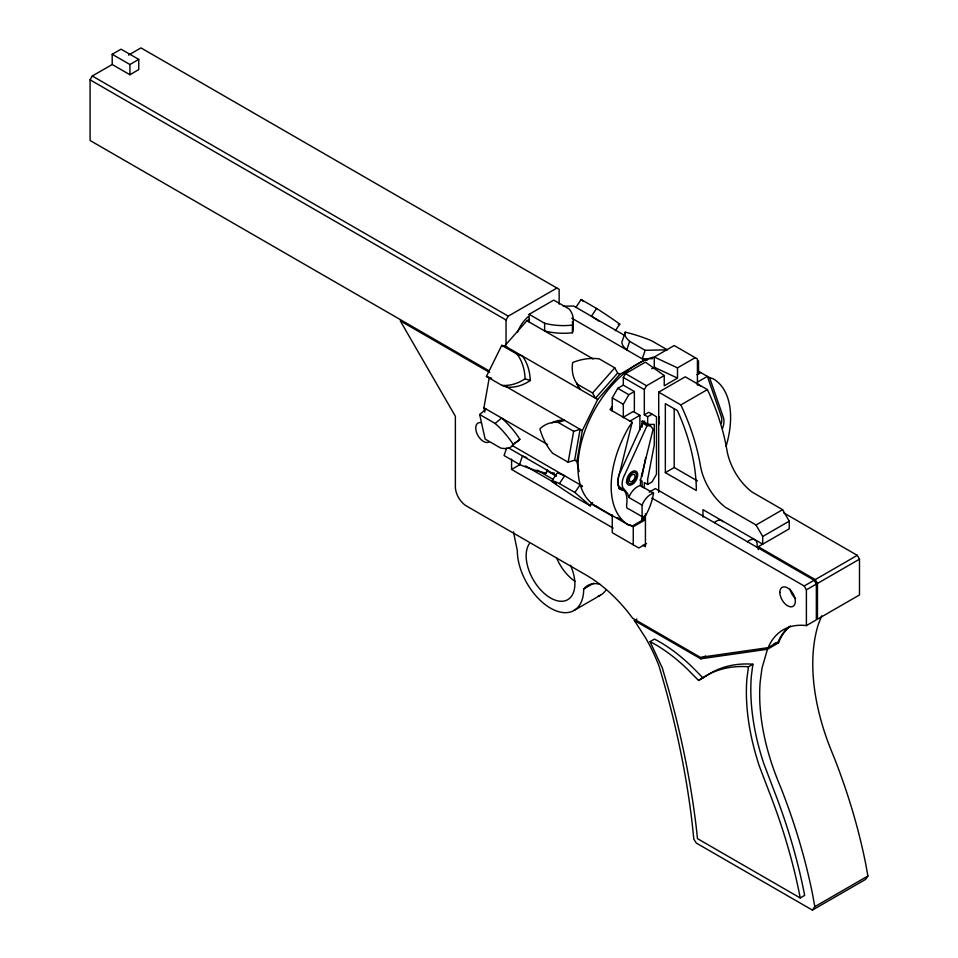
<?xml version="1.0" encoding="UTF-8"?>
<svg xmlns="http://www.w3.org/2000/svg" width="958" height="958" viewBox="0 0 958 958"><rect width="100%" height="100%" fill="white"/><g stroke="black" fill="none" stroke-linecap="round" stroke-linejoin="round"><path stroke-width="1.44" d="M658.709 492.436L658.709 392.145L685.257 376.817L707.375 389.595A156.453 90.327 60 0 1 726.966 450.368A42.918 24.776 60 0 0 752.09 492.065L782.602 509.68L789.236 521.176L789.236 528.84L758.269 546.719L758.269 549.676M665.343 472.629L665.343 403.653L677.402 410.611L678.743 413.569A147.065 84.903 60 0 1 696.322 490.508L665.343 472.629L674.192 467.516L697.424 480.928M674.192 467.516L674.192 408.815M702.956 517.152L702.956 509.668L762.7 544.168L762.7 536.504L756.054 524.996L725.553 507.393A42.918 24.776 60 0 1 700.418 465.684A156.453 90.327 60 0 0 680.839 404.923L658.709 392.145M640.255 485.538L653.536 493.202A44.044 25.423 -60 0 1 644.267 517.907A5.892 3.401 -60 0 1 642.111 513.979L642.088 505.117L628.819 497.453A14.107 8.143 -60 0 1 640.255 485.538L640.83 478.82L653.116 429.196L650.47 425.831L646.039 423.268L642.626 423.149L620.652 471.408A14.154 8.179 -60 0 0 618.329 476.976M752.88 664.241L748.461 666.792L746.881 678.959A190.893 110.206 60 0 0 759.383 766.232L769.621 793.128A413.09 238.494 60 0 1 799.679 895.095L800.205 897.945L804.624 895.395L804.109 892.545A413.09 238.494 60 0 0 774.04 790.578L763.813 763.67A190.893 110.206 60 0 1 751.312 676.408L752.88 664.241L750.868 664.074A194.785 112.457 60 0 0 711.339 672.755L698.538 680.455L688.048 669.822A141.437 81.658 60 0 0 652.458 642.89L650.039 641.644L654.47 639.094L656.877 640.339A141.437 81.658 60 0 1 692.466 667.271L702.956 677.893M484.88 412.132L483.922 407.809L489.143 378.338M568.154 462.211L573.638 431.328L580.105 429.304L574.632 460.175L568.154 462.211L552.67 453.266A45.768 31.638 72.6 0 1 539.917 428.885A45.768 31.638 72.6 0 1 558.155 422.394L564.621 420.358A45.768 31.638 72.6 0 0 551.808 422.861M579.099 471.564L576.848 461.457L582.32 430.585L597.672 399.498L619.85 374.362L644.471 360.148L647.428 360.076M645.704 457.469L642.111 476.15L642.111 473.18M612.449 406.048L610.03 409.581L632.16 422.358L618.15 479.012A15.639 9.029 -60 0 0 623.311 490.4M506.543 448.224L504.076 455.565L519.559 464.51A45.768 12.346 18.6 0 0 546.144 473.216L547.377 469.54M519.559 464.51L522.445 455.936A45.768 12.346 18.6 0 0 526.72 457.685M625.251 332.175L622.365 340.749A45.768 12.346 18.6 0 0 626.76 349.921L629.645 341.359A45.768 12.346 18.6 0 1 625.251 332.175A45.768 12.346 18.6 0 1 651.823 340.88L667.307 349.826L645.129 350.305L629.645 341.359M645.129 350.305L642.255 358.867L652.602 358.651M790.494 625.969A96.099 55.48 60 0 0 778.531 642.866L767.466 649.249L761.969 668.217L760.137 682.383A178.356 102.973 60 0 0 778.147 781.093L781.704 789.871A425.615 245.727 60 0 1 812.683 894.928L814.815 906.663L812.408 910.1L696.31 843.076L693.832 839.124L692.119 822.85A693.173 400.204 60 0 0 658.888 665.666A118.672 68.509 60 0 0 645.56 637.848L634.352 620.485L636.902 619.012M489.574 372.423L400.276 320.87L455.373 416.299L455.373 486.808A15.639 9.029 60 0 0 466.438 505.968L586.152 575.087A118.672 68.509 60 0 1 628.173 612.366L632.615 618.209L700.406 657.344L768.172 647.644L769.262 645.165A96.099 55.48 60 0 1 806.396 625.598L816.348 619.85L816.348 584.081L814.144 580.249L655.392 488.592L649.165 492.184M650.47 425.831L647.057 425.699L625.083 473.959A14.154 8.179 -60 0 0 625.083 490.304L627.706 493.825L628.819 497.453M501.764 345.335L517.248 354.28L522.445 356.065A45.768 37.134 -71 0 1 530.253 380.554A45.768 37.134 -71 0 1 507.093 387.152L501.908 385.367L486.413 376.422L501.764 345.335L506.95 347.119M489.191 370.926L90.088 140.503L90.088 79.837L92.291 76.005L112.206 64.509L129.905 74.724L138.754 69.611L138.754 59.396L121.055 49.181L112.206 54.283L112.206 64.509M506.04 345.143L506.04 319.984L508.255 316.152L556.933 288.047M634.364 412.287L634.364 391.523L623.311 385.14L623.311 377.464L625.514 373.632L645.429 362.136L664.241 375.548L664.241 385.775L677.51 378.111L677.51 367.884L695.209 357.669M612.246 411.233L612.246 397.905L617.778 388.325L623.311 385.14M623.311 417.76L623.311 404.3L628.843 394.72L634.364 391.523M652.075 414.191L647.644 416.742L644.327 414.826L644.327 389.607L646.542 385.775L664.241 375.548M575.926 307.302L581.123 299.519L596.606 308.464A45.768 4.179 33.7 0 1 619.766 324.091L615.323 330.75M596.606 308.464L591.421 316.236A45.768 4.179 33.7 0 1 599.265 321.325M551.616 481.299L556.802 473.527A45.768 4.179 33.7 0 1 564.621 475.791L559.436 483.562A45.768 4.179 33.7 0 0 551.616 481.299A45.768 4.179 33.7 0 0 574.776 496.927L590.272 505.86L592.487 502.531M590.272 505.86L574.92 492.508L580.105 484.724L582.296 486.64M632.16 422.358L628.652 427.496A84.46 48.762 -60 0 0 628.652 525.02L632.16 526.098L642.111 520.35L642.111 516.003M821.736 615.826A96.099 55.48 60 0 0 820.575 618.593L818.288 624.496A178.356 102.973 60 0 0 831.245 750.437L834.801 759.215A425.615 245.727 60 0 1 865.781 864.272L867.912 876.007L865.505 879.444L812.408 910.1M529.511 319.206L526.924 320.702L504.746 345.85L597.672 399.498M614.761 367.836L617.635 373.081L595.457 398.217L592.583 392.972L614.761 367.836L599.265 358.891A45.768 35.266 -28.8 0 0 572.692 362.519A45.768 35.266 -28.8 0 0 577.087 384.038L579.973 389.271A45.768 35.266 -28.8 0 1 576.692 382.769M479.659 414.527L495.142 423.46L501.621 418.023A45.768 19.879 49.9 0 1 519.847 439.243L513.368 444.68A45.768 19.879 49.9 0 1 500.627 448.021L485.131 439.075L479.659 414.527L486.125 409.078M698.538 680.455L706.908 675.306A194.785 112.457 60 0 1 746.45 666.636L748.461 666.792M128.528 55.085L140.97 47.9L559.149 289.328L559.149 304.129M112.206 54.283L129.905 64.509L138.754 59.396M529.139 314.32L553.748 300.105L569.244 309.051A45.768 26.417 0 0 1 572.417 325.097L572.417 332.761A45.768 26.417 0 0 1 544.623 330.929L544.623 323.265L529.139 314.32L529.139 321.984M651.751 368.71L654.278 367.249L654.278 357.035L674.192 345.539L697.424 358.951L697.424 385.056M511.572 459.086L511.572 469.432L520.29 464.402M623.311 417.245L633.262 411.497L639.896 415.329L639.896 430.022M697.017 374.698L700.741 372.542M629.945 421.077L639.896 415.329M697.424 382.122L707.387 376.374L721.386 416.85A15.639 9.029 -60 0 1 721.386 423.46M644.327 414.826L648.746 412.275L656.493 416.742L656.493 474.234L652.075 481.898L647.644 484.449L644.327 482.533L644.327 488.352M680.839 404.923L707.375 389.595M629.526 524.577L633.262 526.732L644.327 520.35L644.327 515.991M646.506 543.545L638.794 548L612.246 532.672L612.246 514.901M513.488 531.858L517.32 550.682A46.93 27.099 60 0 0 550.515 608.162A46.93 27.099 60 0 0 583.697 589.002L593.816 583.159M573.986 610.486L600.534 595.158M756.054 524.996L782.602 509.68M762.7 536.504L789.236 521.176M651.883 498.064L804.181 585.997L814.144 580.249M815.246 579.614L857.278 555.341L859.494 559.173L859.494 594.942L817.461 619.215L817.461 583.446L815.246 579.614L758.269 546.719M806.396 625.598L806.396 589.829L816.348 584.081M817.461 583.446L859.494 559.173M634.352 620.485L700.729 658.805L705.639 655.967M768.172 647.644L778.135 641.896L779.225 639.417A96.099 55.48 60 0 1 789.38 626.616M814.815 906.663L867.912 876.007M652.614 368.495L655.188 367.405M774.184 643.489L778.531 642.866M700.729 658.805L767.466 649.249M551.401 473.264L554.287 472.977M563.364 306.237L573.722 306.021L624.652 335.432M642.111 427.16L642.111 421.221L644.77 421.221M642.111 421.221L647.644 424.406L654.278 424.406L654.278 444.847L647.644 479.335L647.644 484.449M698.334 371.153L709.591 377.656L713.099 378.733A84.46 48.762 -60 0 1 726.056 446.404M501.908 385.367A45.768 37.134 -71 0 0 525.068 378.769L530.253 380.554M486.413 376.422L491.61 378.206M654.278 357.035L677.51 367.884M654.278 367.249L677.51 378.111M697.424 384.17L700.741 386.086M571.794 318.188L644.471 360.148M625.514 373.632L646.542 385.775M526.924 320.702L593.206 358.975M617.635 373.081L619.85 374.362M623.311 377.464L644.327 389.607M92.291 76.005L508.255 316.152M90.088 79.837L506.04 319.984M617.778 388.325L628.843 394.72M612.246 397.905L623.311 404.3M577.087 384.038L592.583 392.972M642.626 423.149L647.057 425.699M783.8 512.913L857.278 555.341M504.519 385.655L582.32 430.585M558.155 422.394L573.638 431.328M639.896 479.982L642.111 481.251L642.111 487.047M483.922 407.809L547.641 444.596M574.632 460.175L576.848 461.457M644.267 517.907L628.783 508.973A5.892 3.401 -60 0 1 626.628 505.046A28.357 16.37 -60 0 0 625.49 492.544L623.071 489.095M641.836 518.913L644.327 520.35M512.207 445.53L582.32 486.005M508.243 447.745L555.676 475.12M546.97 470.713L556.562 476.246M537.091 470.115L553.389 479.527M559.436 483.562L574.92 492.508M617.275 517.512L620.892 519.595M595.457 505.86L628.652 525.02M525.391 465.911L556.287 483.754M591.038 503.812L612.916 516.446M511.572 469.432L613.252 528.145M642.854 545.234L645.429 546.719L645.429 513.799M800.205 897.945L697.46 838.633L696.454 828.993A705.687 407.437 60 0 0 668.528 689.329L662.373 668.097L650.039 641.644M581.123 299.519L583.314 301.435M804.181 585.997L806.396 589.829M709.591 377.656L723.601 418.131A15.639 9.029 -60 0 1 722.5 428.466M698.538 360.867L698.538 374.327M647.644 416.742L647.644 424.406M633.262 526.732L633.262 544.803M129.905 64.509L129.905 74.724M517.404 332.354A24.8 14.322 -60 0 1 528.05 316.775M659.128 423.975A17.208 9.939 -60 0 1 659.128 416.706M583.697 589.002A39.937 23.052 60 0 1 599.9 584.26M605.803 590.272A46.93 27.099 60 0 1 597.96 596.355M574.944 581.302A34.452 19.89 60 0 1 556.514 557.76M570.465 565.232A34.452 19.89 60 0 1 567.232 599.947A34.452 19.89 60 0 1 535.402 583.183A34.452 19.89 60 0 1 529.415 543.605M747.42 541.797A10.957 6.323 -60 0 1 756.904 547.269M714.225 522.637A10.957 6.323 -60 0 1 722.943 521.775M622.724 488.4A14.154 8.179 -60 0 1 618.066 478.09M627.73 481.898A7.844 4.527 -60 0 1 626.293 482.509M642.088 505.117A14.107 8.143 -60 0 1 653.536 493.202M488.951 441.997A10.957 6.323 60 0 1 476.773 433.112A10.957 6.323 60 0 1 481.467 422.729M795.535 598.582A10.957 6.323 60 0 1 790.063 589.098M623.766 488.855A15.639 9.029 -60 0 1 618.808 488.412M597.972 507.141A84.46 48.762 -60 0 1 585.122 430.322A84.46 48.762 -60 0 1 653.14 357.178M519.847 439.243A45.768 19.879 49.9 0 1 514.697 442.668M619.766 324.091A45.768 4.179 33.7 0 1 618.197 324.331M572.417 325.097A45.768 26.417 0 0 1 544.623 323.265M572.225 321.9A45.768 26.417 0 0 1 572.417 332.761M517.248 354.28A45.768 37.134 -71 0 1 525.068 378.769M495.142 423.46A45.768 19.879 49.9 0 1 513.368 444.68M546.515 470.641A45.768 12.346 18.6 0 1 546.144 473.216M633.597 483.407A7.844 4.527 -60 0 0 636.076 471.252A7.844 4.527 -60 0 0 626.795 479.491A7.844 4.527 -60 0 0 633.597 483.407M779.848 592.379A10.957 6.323 60 0 0 791.464 606.833A10.957 6.323 60 0 0 791.464 591.349A10.957 6.323 60 0 0 779.848 592.379M632.903 480.844A4.072 2.347 -60 0 0 634.196 474.533A4.072 2.347 -60 0 0 629.382 478.808A4.072 2.347 -60 0 0 632.903 480.844M633.298 482.341A6.263 3.616 -60 0 0 635.286 472.629A6.263 3.616 -60 0 0 627.873 479.204A6.263 3.616 -60 0 0 633.298 482.341"/></g></svg>
